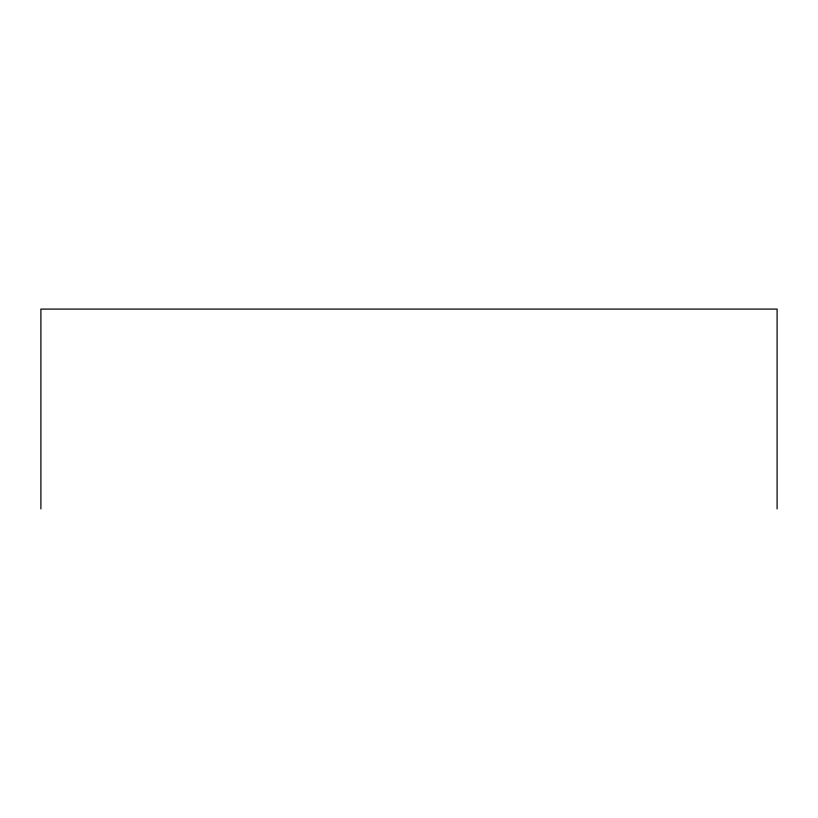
<?xml version="1.0" encoding="UTF-8"?>
<svg xmlns="http://www.w3.org/2000/svg" width="818" height="818" viewBox="0 0 818 818"><rect width="100%" height="100%" fill="white"/><g stroke="black" fill="none" stroke-linecap="round" stroke-linejoin="round"><path stroke-width="1.23" d="M777.1 508.908L777.1 309.092L40.9 309.092L40.9 508.908"/></g></svg>
